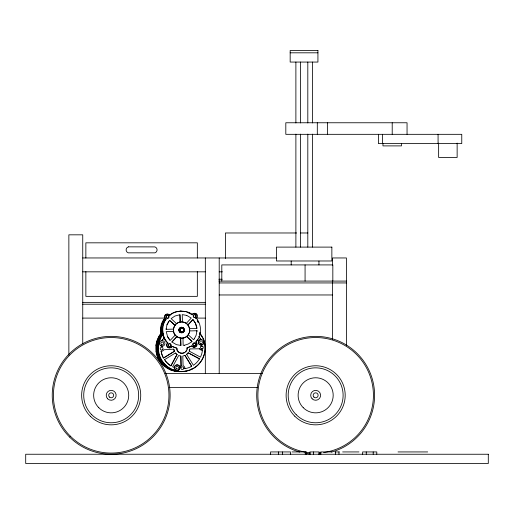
<?xml version="1.0" encoding="UTF-8"?>
<svg xmlns="http://www.w3.org/2000/svg" width="514" height="514" viewBox="0 0 514 514"><rect width="100%" height="100%" fill="white"/><g stroke="black" fill="none" stroke-linecap="round" stroke-linejoin="round"><path stroke-width="0.77" d="M189.679 349.385L189.737 348.922L199.676 348.794A2.544 2.544 0 0 0 201.873 350.002L202.452 349.918L202.381 350.651A20.817 20.811 -90 0 1 200.454 357.153L189.158 351.094L189.717 349.385L189.158 351.094M194.318 338.835L193.502 339.709L188.214 334.723C183.98 341.604 172.126 337.203 173.449 329.204M202.343 350.651L202.452 349.918M174.31 367.381L174.381 368.108A2.776 2.776 0 0 0 179.373 369.258L179.849 367.189A2.776 2.776 0 0 0 174.349 367.381M191.015 366.675L191.677 366.309L191.054 366.675A20.817 20.811 -90 0 1 185.92 368.454L184.783 368.641L184.841 368.101A2.544 2.544 0 0 0 183.543 365.936L183.093 365.782L182.804 356.041L184.989 355.418L191.716 366.309L184.95 355.418M184.828 368.641L184.879 368.101M199.817 332.153C199.541 335.436 204.026 337.692 204.154 341.341L203.583 341.123M199.702 334.389L199.792 333.496M173.424 329.204L174.355 326.159L175.627 324.43M189.486 331.903L189.608 328.632L196.868 328.414L196.811 327.238L195.564 323.39L192.93 319.618L187.918 324.944C185.297 321.43 179.72 320.852 176.386 323.704M174.953 325.253L169.614 320.351L166.954 324.822L166.131 329.333L173.469 329.114M196.984 331.279L196.958 330.72L196.136 335.231L194.292 338.835M159.398 343.172L159.616 342.465M179.797 368.249L179.861 367.594A2.544 2.544 0 0 1 181.005 366.013M161.447 326.3L163.516 320.588M171.316 346.989L172.113 346.391L176.88 348.229A5.236 5.236 0 0 0 182.271 353.291A5.236 5.236 0 0 0 187.347 347.92L191.992 345.793A2.756 2.756 0 0 0 196.085 346.494A2.756 2.756 0 0 0 196.232 342.35L195.616 342.176L197.89 339.015M172.106 346.404L172.113 346.391A2.756 2.756 0 0 1 168.072 347.329A2.756 2.756 0 0 1 167.673 343.204L167.905 343.018C161.557 336.863 161.223 325.947 166.054 319.149A2.756 2.756 0 0 1 165.54 315.037A2.756 2.756 0 0 1 169.684 315.063L169.858 315.32A13.814 13.807 -90 0 1 178.332 311.503L181.005 311.073M193.367 315.397L193.238 315.731A1.388 1.388 0 0 0 194.986 317.382L195.455 317.234A1.388 1.388 0 0 0 195.68 315.043A1.388 1.388 0 0 0 193.508 315.397L193.38 315.731A1.388 1.388 0 0 0 195.127 317.382M162.842 339.336L162.295 340.679L163.947 337.377L162.842 334.601M159.366 335.783L156.924 341.341A23.361 23.348 -90 0 0 156.038 345.845M188.728 333.894L189.171 332.924M166.979 324.822L168.823 321.224M164.531 359.716L164.506 359.736A20.817 20.811 90 0 0 170.282 365.441L170.931 365.833L176.996 354.564L170.892 365.833L170.243 365.441A20.817 20.811 -90 0 1 165.309 360.834M163.452 338.122L163.947 337.377M199.496 358.868L199.066 359.517A20.817 20.811 -90 0 1 193.405 365.3L186.64 354.422L188.195 352.81L199.496 358.868L188.233 352.81L186.685 354.422M196.875 315.069A2.756 2.756 0 0 0 192.159 314.311L191.953 314.645L192.589 314.311A2.756 2.756 0 0 1 196.733 314.163A2.756 2.756 0 0 1 196.342 318.288L197.697 320.055A18.967 18.96 -90 0 1 198.263 339.015L195.988 342.176M166.189 319.213L165.759 319.213C160.786 325.356 161.447 335.456 165.932 341.11M162.951 334.601L161.229 336.991L159.012 342.69A23.361 23.348 -90 0 0 182.438 371.41A23.361 23.348 -90 0 0 204.103 341.341L204.154 341.341M161.28 327.322L161.345 333.496C160.368 328.221 161.614 322.406 165.174 318.32L163.323 320.055A18.967 18.96 -90 0 0 160.85 333.695M159.835 335.212L162.835 331.665M163.593 320.421L165.103 318.648M175.602 324.43L176.488 323.647L171.136 318.635L174.933 316.026L179.958 314.722L180.176 321.989L179.958 314.722M191.581 341.836L191.979 341.424L186.653 336.407L191.947 341.424M175.197 335.115L170.153 340.441L167.545 336.67M186.267 323.357L191.247 318.063L186.749 315.429M171.869 341.99L176.88 336.702L171.894 341.99L176.366 344.624L180.877 345.447L180.658 338.135L180.877 345.447M187.951 324.944L192.917 319.631M167.905 343.018L167.301 343.204A2.756 2.756 0 0 0 167.416 347.104L168.001 347.522A2.756 2.756 0 0 0 170.757 347.445L170.95 347.284M191.606 341.836L188.182 344.033L184.333 345.273M163.458 358.046L174.381 351.319L173.758 349.167L174.336 351.319L163.497 358.046L163.092 357.384A20.817 20.811 -90 0 1 161.165 351.165M164.486 359.716L175.377 353.009L176.996 354.564M180.96 366.013L180.877 356.061L178.666 355.527L172.62 366.765L174.317 367.516M186.833 349.276A5.236 5.236 0 0 0 186.974 347.92L191.163 346.16M203.762 342.536A2.776 2.776 0 0 1 202.767 344.412L200.736 345.035A2.776 2.776 0 0 1 200.544 339.536L201.321 339.51M185.496 311.568C179.951 310.482 173.745 311.51 169.427 315.32L169.858 315.32M201.109 345.022L201.764 344.913M182.483 321.918L182.457 321.918A8.166 8.16 -90 0 0 174.182 333.374A8.166 8.16 -90 0 0 188.246 334.8A8.166 8.16 -90 0 0 182.451 321.905L182.239 314.607L186.775 315.429M184.359 345.273L183.157 345.331L182.971 338.064M161.756 340.698L162.424 340.673M162.623 346.173L160.548 345.697A2.776 2.776 0 0 1 161.01 340.911A2.776 2.776 0 0 1 164.923 343.699A2.776 2.776 0 0 1 160.548 345.697M196.984 330.72L189.672 330.945M192.859 346.86L195.224 346.789M173.758 349.167L163.882 349.764A2.544 2.544 0 0 1 161.158 351.165L161.12 351.165M290.172 52.813L317.928 52.813M296.668 232.977L225.408 232.977L225.408 258.503M300.671 232.977L307.88 232.977M82.741 257.957L276.673 257.957M82.741 271.835L205.33 271.835M219.208 271.835L222.395 271.835M218.932 279.237L222.164 279.237M218.932 281.087L346.423 281.087M219.208 282.938L346.423 282.938M219.208 294.965L332.545 294.965M82.741 302.367L205.33 302.367M82.741 304.217L205.33 304.217M82.741 318.095L165.264 318.095M195.712 318.095L205.33 318.095M174.901 325.33L169.588 320.351M166.131 329.333L166.131 328.78M173.507 331.427L166.247 331.646L167.577 336.67L169.768 340.069M165.026 339.998L167.532 343.018M159.481 342.806L159.012 342.69M191.998 345.806C191.118 346.34 194.549 347.907 195.416 346.706A2.756 2.756 0 0 0 196.393 345.665M186.968 347.92L187.34 347.92M176.88 348.229L171.74 346.391M199.567 348.627L199.638 348.794A2.544 2.544 0 0 0 201.918 350.002M175.338 353.009L176.598 354.313M180.838 356.061L181.172 365.936M165.123 373.607L262.191 373.607M169.138 387.485L257.379 387.485M292.016 451.934L306.485 451.934L306.485 454.247M331.96 451.934L320.685 451.934L320.685 454.247M335.044 451.934L339.375 451.934M342.652 451.934L358.984 451.934M398.022 451.934L427.68 451.934M161.621 346.134L162.186 346.192M180.575 311.073L185.053 311.741M186.543 311.966L190.122 313.328M165.759 319.213L165.624 319.149A2.756 2.756 0 0 1 165.11 315.037A2.756 2.756 0 0 1 169.254 315.063M165.174 318.32L165.11 318.288A2.756 2.756 0 0 1 164.589 317.793M164.743 318.32L164.679 318.288A2.756 2.756 0 0 1 164.159 317.793M188.098 312.557L189.493 313.328M190.88 314.105L192.275 314.876L190.733 313.765M176.559 354.313L176.951 354.564M176.842 348.486L176.508 348.229A5.236 5.236 0 0 0 184.487 352.52M187.867 324.867L189.602 328.722M193.341 319.991L195.538 323.39L196.836 328.414M199.021 336.387L199.747 337.544M198.969 336.387L200.762 339.529L200.344 338.739M197.267 320.055L197.427 320.421M198.404 322.58L197.504 320.588L198.282 322.734M203.737 341.816L203.525 341.123A2.776 2.776 0 0 0 203.139 340.506M173.411 330.271L173.514 331.337M457.139 143.098L457.139 157.457L438.635 157.457L438.635 143.098M438.076 134.327L438.076 143.579M407.049 134.327L407.049 122.762L285.81 122.762L285.81 134.327L461.765 134.327L461.765 143.579L378.4 143.579L378.4 134.327M401.46 143.496L401.46 145.892L382.956 145.892L382.956 143.496M392.208 122.762L392.208 134.327M382.467 134.327L382.467 143.579M376.794 454.247L376.794 451.934L362.646 451.934L362.646 454.247M373.196 451.934L373.196 454.247M366.257 451.934L366.257 454.247M346.423 345.697L346.423 257.957L332.545 257.957L332.545 265.14M338.97 451.934L338.97 454.247M335.372 451.934L335.372 454.247M332.828 281.107L332.828 264.916L221.804 264.916L221.804 281.107M332.545 281.087L332.545 339.311M327.444 122.762L327.444 134.327M319.13 454.247L319.13 451.934L309.916 451.934L309.916 454.247M318.943 261.061L318.943 264.916M317.311 122.762L317.311 134.327M313.514 451.934L313.514 454.247M312.435 62.065L312.435 122.949M312.435 134.16L312.435 247.106M307.809 62.065L307.809 122.949M307.809 134.16L307.809 247.106M305.245 451.934L305.245 454.247M305.072 264.916L305.072 281.107M300.51 62.065L300.504 122.949M300.504 134.16L300.51 247.106M295.884 62.065L295.884 122.949M295.884 134.16L295.884 247.106M291.194 261.061L291.194 264.916M290.494 454.247L290.494 451.934L270.531 451.934L270.531 454.247M282.507 451.934L282.507 454.247M278.376 451.934L278.376 454.247M219.208 257.957L219.208 373.607M205.33 257.957L205.33 373.607M197.337 258.009L197.337 242.826L85.857 242.826L85.857 258.009M197.337 271.591L197.337 296.353L85.857 296.353L85.857 271.591M82.741 343.93L82.741 234.827L68.863 234.827L68.863 355.161M299.662 452.037A58.937 58.937 0 0 1 267.518 361.291A58.937 58.937 0 0 1 363.784 361.291A58.937 58.937 0 0 1 331.646 452.037M321.032 453.997A58.937 58.937 0 0 1 318.719 454.164M310.27 453.997A58.937 58.937 0 0 1 305.657 453.393M310.103 452.808A57.767 57.767 0 0 1 266.162 365.512A57.767 57.767 0 0 1 363.867 363.482A57.767 57.767 0 0 1 323.589 452.526M321.205 452.808A57.767 57.767 0 0 1 318.815 452.988M177.626 371.211A23.361 23.348 -90 0 1 176.116 370.96M174.638 370.613A23.361 23.348 -90 0 1 170.346 368.981M169.678 368.634A23.361 23.348 -90 0 1 163.658 363.989M162.649 362.833A23.361 23.348 -90 0 1 160.876 360.34M160.49 359.691A23.361 23.348 -90 0 1 159.141 356.934M157.4 348.762A23.361 23.348 -90 0 1 157.406 347.239M157.714 344.187A23.361 23.348 -90 0 1 158.016 342.69M158.203 341.958A23.361 23.348 -90 0 1 160.175 336.991M183.684 311.343A13.827 13.82 -90 0 1 192.384 314.645M186.344 350.548A5.236 5.236 0 0 1 185.541 351.66M184.359 329.583A2.769 2.769 0 0 1 180.87 332.693A2.769 2.769 0 0 1 179.527 328.221A2.769 2.769 0 0 1 184.153 328.889M191.895 368.866A23.593 23.58 -90 0 1 190.514 369.553M186.132 371.037A23.593 23.58 -90 0 1 162.552 333.091M199.843 333.091A23.593 23.58 -90 0 1 197.736 365.281A23.593 23.58 -90 0 1 165.489 365.281A23.593 23.58 -90 0 1 163.381 333.091M196.811 317.183A2.756 2.756 0 0 1 195.911 318.288M196.605 343.564A2.756 2.756 0 0 1 196.65 344.99M166.947 318.089A1.388 1.388 0 0 1 166.594 315.917A1.388 1.388 0 0 1 168.785 316.136L168.933 316.463A1.388 1.388 0 0 1 167.281 318.217L166.806 318.089A1.388 1.388 0 0 1 166.285 317.594M167.146 318.217A1.388 1.388 0 0 0 168.791 316.463L168.643 316.136A1.388 1.388 0 0 0 166.138 317.267M194.189 314.722A1.388 1.388 0 0 1 195.32 317.234M193.579 315.101A1.388 1.388 0 0 1 193.862 314.87M168.194 344.778A1.388 1.388 0 0 0 170.764 345.755L170.892 345.414A1.388 1.388 0 0 0 168.817 343.917L168.534 344.149A1.388 1.388 0 0 0 168.322 344.438M202.831 348.267A1.388 1.388 0 0 1 202.587 348.531L202.278 348.723A1.388 1.388 0 0 1 201.572 348.839M201.835 346.076A1.388 1.388 0 0 1 202.188 346.16L202.51 346.327A1.388 1.388 0 0 1 202.773 346.577M163.131 357.384A20.868 20.856 -90 0 1 161.165 351.165M177.304 371.23A23.361 23.348 -90 0 1 162.687 332.706M176.308 371.23A23.361 23.348 -90 0 1 174.792 370.986M171.849 370.209A23.361 23.348 -90 0 1 169.71 369.367M165.123 366.636A23.361 23.348 -90 0 1 161.28 362.935M159.905 361.091A23.361 23.348 -90 0 1 158.723 359.132M158.376 358.457A23.361 23.348 -90 0 1 156.558 353.433M156.397 352.688A23.361 23.348 -90 0 1 156.14 351.178M184.083 371.339A23.593 23.58 -90 0 1 162.013 333.091M183.254 371.339A23.593 23.58 -90 0 1 162.199 331.935M196.329 318.07A2.756 2.756 0 0 1 195.937 318.667M171.033 345.414L170.905 345.755A1.388 1.388 0 0 1 168.868 346.224A1.388 1.388 0 0 1 168.669 344.149L168.952 343.917A1.388 1.388 0 0 1 171.033 345.414M183.639 368.66L183.466 368.981A1.388 1.388 0 0 1 181.269 369.058L181.076 368.75A1.388 1.388 0 0 1 183.145 367.047L183.408 367.292A1.388 1.388 0 0 1 183.639 368.66M162.765 349.469L162.514 349.732A1.388 1.388 0 0 1 161.145 349.963L160.824 349.796A1.388 1.388 0 0 1 160.747 347.592L161.055 347.4A1.388 1.388 0 0 1 162.765 349.469M200.961 346.391L200.711 346.654A1.388 1.388 0 0 0 202.42 348.723L202.728 348.531A1.388 1.388 0 0 0 202.644 346.327L202.33 346.16A1.388 1.388 0 0 0 200.961 346.391M128.481 246.855L128.217 246.9A3.142 3.142 0 0 0 128.217 252.843L154.984 252.843A3.142 3.142 0 0 0 154.984 246.9L128.481 246.855M317.928 50.5L290.172 50.5L290.172 62.065L317.928 62.065L317.928 50.5M331.858 247.106L276.455 247.106L276.455 260.983L331.858 260.983L331.858 247.106M488.3 454.247L25.7 454.247L25.7 463.499L488.3 463.499L488.3 454.247M195.294 343.346L194.999 343.134A1.388 1.388 0 0 0 193.013 344.759L193.161 345.087A1.388 1.388 0 0 0 195.217 345.434A1.388 1.388 0 0 0 195.294 343.346M195.153 343.346L194.857 343.134A1.388 1.388 0 0 0 192.872 344.759L193.02 345.087A1.388 1.388 0 0 0 195.082 345.434A1.388 1.388 0 0 0 195.153 343.346M294.766 416.192A29.542 29.542 0 0 0 344.187 402.95A29.542 29.542 0 0 0 308.008 366.771A29.542 29.542 0 0 0 294.766 416.192M296.231 414.727A27.467 27.467 0 0 0 342.183 402.411A27.467 27.467 0 0 0 308.541 368.776A27.467 27.467 0 0 0 296.231 414.727M312.139 398.819A4.967 4.967 0 0 0 320.447 396.59A4.967 4.967 0 0 0 314.369 390.511A4.967 4.967 0 0 0 312.139 398.819M303.254 407.705A17.534 17.534 0 0 0 332.59 399.841A17.534 17.534 0 0 0 311.118 378.368A17.534 17.534 0 0 0 303.254 407.705M313.893 397.059A2.48 2.48 0 0 0 318.05 395.947A2.48 2.48 0 0 0 315.011 392.908A2.48 2.48 0 0 0 313.893 397.059M69.506 436.984A58.937 58.937 0 0 0 168.117 410.557A58.937 58.937 0 0 0 95.925 338.373A58.937 58.937 0 0 0 69.506 436.984M180.035 332.275A2.769 2.769 0 0 0 184.417 330.309A2.769 2.769 0 0 0 180.523 327.502A2.769 2.769 0 0 0 180.035 332.275M180.144 332.063A2.538 2.538 0 0 0 184.179 330.316A2.538 2.538 0 0 0 180.645 327.701A2.538 2.538 0 0 0 180.144 332.063M180.478 331.318A1.818 1.818 0 0 0 183.517 330.496A1.818 1.818 0 0 0 181.288 328.273A1.818 1.818 0 0 0 180.478 331.318M180.613 331.318A1.818 1.818 0 0 0 183.652 330.496A1.818 1.818 0 0 0 181.423 328.273A1.818 1.818 0 0 0 180.613 331.318M175.576 369.907A2.776 2.776 0 0 0 179.945 367.908A2.776 2.776 0 0 0 176.032 365.12A2.776 2.776 0 0 0 175.576 369.907M176.379 368.776A1.388 1.388 0 0 0 178.564 367.78A1.388 1.388 0 0 0 176.61 366.386A1.388 1.388 0 0 0 176.379 368.776M161.428 344.566A1.388 1.388 0 0 0 163.613 343.57A1.388 1.388 0 0 0 161.653 342.176A1.388 1.388 0 0 0 161.428 344.566M199.458 344.534A2.776 2.776 0 0 0 203.833 342.536A2.776 2.776 0 0 0 199.92 339.748A2.776 2.776 0 0 0 199.458 344.534M200.267 343.403A1.388 1.388 0 0 0 202.452 342.408A1.388 1.388 0 0 0 200.492 341.013A1.388 1.388 0 0 0 200.267 343.403M90.297 416.192A29.542 29.542 0 0 0 139.718 402.95A29.542 29.542 0 0 0 103.539 366.771A29.542 29.542 0 0 0 90.297 416.192M70.334 436.155A57.767 57.767 0 0 0 166.979 410.256A57.767 57.767 0 0 0 96.234 339.503A57.767 57.767 0 0 0 70.334 436.155M91.762 414.727A27.467 27.467 0 0 0 137.713 402.411A27.467 27.467 0 0 0 104.072 368.776A27.467 27.467 0 0 0 91.762 414.727M107.67 398.819A4.967 4.967 0 0 0 115.978 396.59A4.967 4.967 0 0 0 109.9 390.511A4.967 4.967 0 0 0 107.67 398.819M98.784 407.705A17.534 17.534 0 0 0 128.121 399.841A17.534 17.534 0 0 0 106.649 378.368A17.534 17.534 0 0 0 98.784 407.705M109.424 397.059A2.48 2.48 0 0 0 113.581 395.947A2.48 2.48 0 0 0 110.542 392.908A2.48 2.48 0 0 0 109.424 397.059"/></g></svg>
